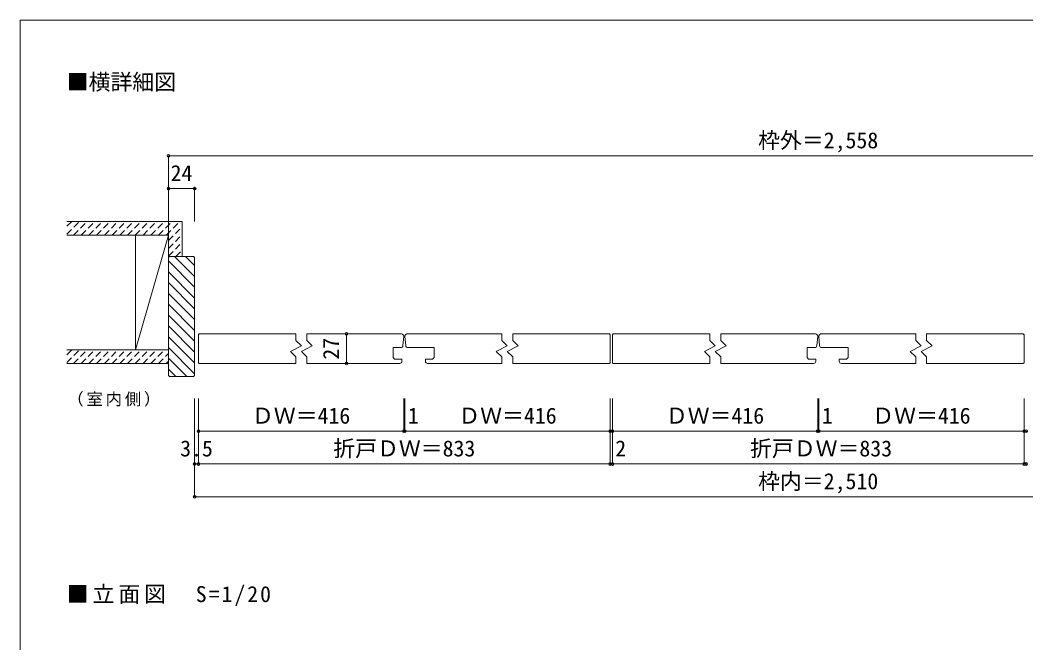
# Model space of a CAD drawing. Units: millimetres on the paper, with parts at other scales. Extents: x -197 to 198, y -138 to 137.
# Drawn here: x -197.2 to -13.2, y 23 to 137 of the extents above; entities that cross this region are included whole.
import ezdxf
from ezdxf.enums import TextEntityAlignment as Align

# ---------------------------------------------------------------- set-up
doc = ezdxf.new("R2010")
doc.units = ezdxf.units.MM
doc.header["$PDMODE"] = 32
doc.header["$PDSIZE"] = 0.5
doc.linetypes.add('DASHED1', pattern=[1.8, 1.2, -0.6])
for name, color, linetype, lineweight in [('0-3_仕上げ', 2, 'Continuous', 9), ('0-4_枠', 3, 'Continuous', 9), ('0-6_扉', 6, 'Continuous', 9), ('0-A_文字', 7, 'Continuous', 9), ('0-B_寸法', 7, 'Continuous', 9), ('0-C_ハッチ', 4, 'DASHED1', 9), ('F-0_補助線', 7, 'Continuous', 9)]:
    doc.layers.add(name, color=color, linetype=linetype, lineweight=lineweight)
doc.styles.add('ＭＳ ゴシック', font='')
doc.styles.get('ＭＳ ゴシック').set_extended_font_data('MS Gothic')

msp = doc.modelspace()

# ---------------------------------------------------------------- linework, layer by layer
at = {"layer": '0-3_仕上げ'}
for p, q in [((-188.667, 100.15), (-167.568, 100.15)), ((-170.068, 74.15), (-170.068, 100.15)), ((-167.568, 93.75), (-167.568, 100.15)), ((-188.667, 97.65), (-170.068, 97.65)), ((-176.068, 76.65), (-176.068, 97.65)), ((-188.667, 76.65), (-170.068, 76.65)), ((-188.667, 74.15), (-170.068, 74.15))]:
    msp.add_line(p, q, dxfattribs=at)
at = {"layer": '0-3_仕上げ', "color": 7}
msp.add_line((-170.068, 97.65), (-176.068, 76.65), dxfattribs=at)
at = {"layer": '0-4_枠'}
for p, q in [((-169.868, 93.75), (-170.068, 93.55)), ((-169.868, 93.75), (-165.468, 93.75)), ((-165.268, 93.55), (-165.468, 93.75)), ((-165.268, 93.55), (-165.268, 71.95)), ((-165.268, 71.95), (-165.468, 71.75)), ((-169.868, 71.75), (-165.468, 71.75))]:
    msp.add_line(p, q, dxfattribs=at)
msp.add_lwpolyline([(-169.868, 71.75), (-170.068, 71.95), (-170.068, 93.55)], dxfattribs=at)
at = {"layer": '0-6_扉'}
for p, q in [((-164.568, 79.409), (-164.427, 79.55)), ((-164.568, 79.409), (-164.427, 79.55)), ((-164.568, 79.409), (-164.427, 79.55)), ((-164.568, 79.409), (-164.427, 79.55)), ((-164.568, 79.409), (-164.427, 79.55)), ((-164.568, 79.409), (-164.427, 79.55)), ((-164.568, 79.409), (-164.427, 79.55)), ((-164.568, 79.409), (-164.427, 79.55)), ((-164.568, 79.409), (-164.568, 74.291)), ((-164.568, 79.409), (-164.568, 74.291)), ((-164.568, 79.409), (-164.568, 74.291)), ((-164.568, 79.409), (-164.568, 74.291)), ((-164.427, 79.55), (-146.735, 79.55)), ((-144.735, 79.55), (-127.403, 79.55)), ((-109.068, 79.55), (-126.52, 79.55)), ((-89.376, 79.55), (-107.068, 79.55)), ((-89.235, 79.409), (-89.376, 79.55)), ((-89.235, 79.409), (-89.376, 79.55)), ((-89.235, 79.409), (-89.376, 79.55)), ((-89.235, 79.409), (-89.376, 79.55)), ((-89.235, 79.409), (-89.376, 79.55)), ((-89.235, 79.409), (-89.376, 79.55)), ((-89.235, 79.409), (-89.376, 79.55)), ((-89.235, 79.409), (-89.376, 79.55)), ((-88.835, 79.409), (-88.693, 79.55)), ((-88.835, 79.409), (-88.693, 79.55)), ((-88.835, 79.409), (-88.693, 79.55)), ((-88.835, 79.409), (-88.693, 79.55)), ((-88.835, 79.409), (-88.693, 79.55)), ((-88.835, 79.409), (-88.693, 79.55)), ((-88.835, 79.409), (-88.693, 79.55)), ((-88.835, 79.409), (-88.693, 79.55)), ((-88.835, 79.409), (-88.835, 74.291)), ((-88.835, 79.409), (-88.835, 74.291)), ((-88.835, 79.409), (-88.835, 74.291)), ((-88.835, 79.409), (-88.835, 74.291)), ((-88.693, 79.55), (-71.001, 79.55)), ((-69.001, 79.55), (-51.67, 79.55)), ((-33.335, 79.55), (-50.787, 79.55)), ((-13.643, 79.55), (-31.335, 79.55)), ((-13.501, 79.409), (-13.643, 79.55)), ((-13.501, 79.409), (-13.643, 79.55)), ((-13.501, 79.409), (-13.643, 79.55)), ((-13.501, 79.409), (-13.643, 79.55)), ((-13.501, 79.409), (-13.643, 79.55)), ((-13.501, 79.409), (-13.643, 79.55)), ((-13.501, 79.409), (-13.643, 79.55)), ((-13.501, 79.409), (-13.643, 79.55)), ((-127.153, 77.415), (-127.004, 79.115)), ((-126.653, 77.415), (-126.801, 79.115)), ((-51.42, 77.415), (-51.271, 79.115)), ((-50.919, 77.415), (-51.068, 79.115)), ((-128.953, 75.233), (-128.953, 77.05)), ((-127.552, 77.05), (-128.953, 77.05)), ((-126.254, 77.05), (-121.453, 77.05)), ((-121.453, 75.233), (-121.453, 77.047)), ((-53.22, 75.233), (-53.22, 77.05)), ((-51.818, 77.05), (-53.22, 77.05)), ((-50.521, 77.05), (-45.72, 77.05)), ((-45.72, 75.233), (-45.72, 77.047)), ((-164.568, 74.291), (-164.427, 74.15)), ((-164.568, 74.291), (-164.427, 74.15)), ((-164.568, 74.291), (-164.427, 74.15)), ((-164.568, 74.291), (-164.427, 74.15)), ((-164.568, 74.291), (-164.427, 74.15)), ((-164.568, 74.291), (-164.427, 74.15)), ((-164.568, 74.291), (-164.427, 74.15)), ((-164.568, 74.291), (-164.427, 74.15)), ((-146.735, 74.15), (-164.427, 74.15)), ((-127.753, 74.15), (-144.735, 74.15)), ((-127.353, 74.95), (-127.353, 74.55)), ((-127.353, 74.95), (-127.353, 74.55)), ((-127.353, 74.55), (-127.353, 74.578)), ((-121.736, 74.95), (-123.053, 74.95)), ((-123.053, 74.55), (-123.053, 74.95)), ((-109.068, 74.15), (-122.653, 74.15)), ((-121.736, 74.95), (-121.453, 75.233)), ((-89.376, 74.15), (-107.068, 74.15)), ((-88.835, 74.291), (-88.693, 74.15)), ((-88.835, 74.291), (-88.693, 74.15)), ((-88.835, 74.291), (-88.693, 74.15)), ((-88.835, 74.291), (-88.693, 74.15)), ((-88.835, 74.291), (-88.693, 74.15)), ((-88.835, 74.291), (-88.693, 74.15)), ((-88.835, 74.291), (-88.693, 74.15)), ((-88.835, 74.291), (-88.693, 74.15)), ((-71.001, 74.15), (-88.693, 74.15)), ((-52.02, 74.15), (-69.001, 74.15)), ((-51.62, 74.95), (-51.62, 74.55)), ((-51.62, 74.95), (-51.62, 74.55)), ((-51.62, 74.55), (-51.62, 74.578)), ((-46.002, 74.95), (-47.32, 74.95)), ((-47.32, 74.55), (-47.32, 74.95)), ((-33.335, 74.15), (-46.92, 74.15)), ((-46.002, 74.95), (-45.72, 75.233)), ((-13.643, 74.15), (-31.335, 74.15))]:
    msp.add_line(p, q, dxfattribs=at)
at = {"layer": '0-6_扉', "color": 2}
for p, q in [((-146.735, 78.35), (-146.735, 79.55)), ((-144.735, 78.35), (-144.735, 79.55)), ((-109.068, 78.35), (-109.068, 79.55)), ((-107.068, 78.35), (-107.068, 79.55)), ((-71.001, 78.35), (-71.001, 79.55)), ((-69.001, 78.35), (-69.001, 79.55)), ((-33.335, 78.35), (-33.335, 79.55)), ((-31.335, 78.35), (-31.335, 79.55)), ((-146.735, 74.15), (-146.735, 75.35)), ((-144.735, 74.15), (-144.735, 75.35)), ((-109.068, 74.15), (-109.068, 75.35)), ((-107.068, 74.15), (-107.068, 75.35)), ((-71.001, 74.15), (-71.001, 75.35)), ((-69.001, 74.15), (-69.001, 75.35)), ((-33.335, 74.15), (-33.335, 75.35)), ((-31.335, 74.15), (-31.335, 75.35))]:
    msp.add_line(p, q, dxfattribs=at)
at = {"layer": '0-6_扉'}
for points in [[(-89.235, 79.409), (-89.235, 74.291), (-89.376, 74.15)], [(-13.501, 79.409), (-13.501, 74.291), (-13.643, 74.15)], [(-128.953, 75.233), (-128.67, 74.95), (-127.353, 74.95)], [(-53.22, 75.233), (-52.937, 74.95), (-51.62, 74.95)]]:
    msp.add_lwpolyline(points, dxfattribs=at)
at = {"layer": '0-6_扉', "color": 2}
for points in [[(-146.735, 75.35), (-147.735, 76.35), (-145.735, 77.35), (-146.735, 78.35)], [(-144.735, 75.35), (-145.735, 76.35), (-143.735, 77.35), (-144.735, 78.35)], [(-109.068, 75.35), (-110.068, 76.35), (-108.068, 77.35), (-109.068, 78.35)], [(-107.068, 75.35), (-108.068, 76.35), (-106.068, 77.35), (-107.068, 78.35)], [(-71.001, 75.35), (-72.001, 76.35), (-70.001, 77.35), (-71.001, 78.35)], [(-69.001, 75.35), (-70.001, 76.35), (-68.001, 77.35), (-69.001, 78.35)], [(-33.335, 75.35), (-34.335, 76.35), (-32.335, 77.35), (-33.335, 78.35)], [(-31.335, 75.35), (-32.335, 76.35), (-30.335, 77.35), (-31.335, 78.35)]]:
    msp.add_lwpolyline(points, dxfattribs=at)
at = {"layer": '0-6_扉'}
for centre, start, end in [((-127.403, 79.15), 355, 90), ((-127.403, 79.15), 355, 90), ((-126.403, 79.15), 90, 185), ((-51.67, 79.15), 355, 90), ((-51.67, 79.15), 355, 90), ((-50.67, 79.15), 90, 185), ((-127.552, 77.45), 270, 355), ((-126.254, 77.45), 185, 270), ((-51.818, 77.45), 270, 355), ((-50.521, 77.45), 185, 270), ((-127.753, 74.55), 270, 0), ((-127.753, 74.55), 270, 0), ((-122.653, 74.55), 180, 270), ((-52.02, 74.55), 270, 0), ((-52.02, 74.55), 270, 0), ((-46.92, 74.55), 180, 270)]:
    msp.add_arc(centre, 0.4, start, end, dxfattribs=at)
at = {"layer": '0-B_寸法', "color": 4}
for p, q in [((-170.068, 112.15), (67.732, 112.15)), ((-170.068, 112.15), (-170.068, 100.15)), ((-170.068, 106.15), (-165.268, 106.15)), ((-170.068, 106.15), (-170.068, 100.15)), ((-165.268, 106.15), (-165.268, 100.15)), ((-137.467, 79.55), (-137.467, 74.15)), ((-165.268, 55.75), (-165.268, 67.75)), ((-164.568, 61.75), (-164.568, 67.75)), ((-127.004, 61.75), (-127.004, 67.75)), ((-126.801, 61.75), (-126.801, 67.75)), ((-89.235, 61.75), (-89.235, 67.75)), ((-88.835, 61.75), (-88.835, 67.75)), ((-51.271, 61.75), (-51.271, 67.75)), ((-51.068, 61.75), (-51.068, 67.75)), ((-51.068, 61.75), (-51.068, 67.75)), ((-13.501, 61.75), (-13.501, 67.75)), ((-164.568, 61.75), (-127.004, 61.75)), ((-164.568, 55.75), (-164.568, 61.75)), ((-127.004, 61.75), (-126.801, 61.75)), ((-126.801, 61.75), (-89.235, 61.75)), ((-89.235, 55.75), (-89.235, 61.75)), ((-88.835, 61.75), (-51.271, 61.75)), ((-88.835, 55.75), (-88.835, 61.75)), ((-51.271, 61.75), (-51.068, 61.75)), ((-13.501, 61.75), (-51.068, 61.75)), ((-13.501, 55.75), (-13.501, 61.75)), ((-165.268, 55.75), (-164.568, 55.75)), ((-165.268, 49.75), (-165.268, 55.75)), ((-164.568, 55.75), (-89.235, 55.75)), ((-89.235, 55.75), (-88.835, 55.75)), ((-88.835, 55.75), (-13.501, 55.75)), ((-13.501, 55.75), (-13.101, 55.75)), ((-165.268, 49.75), (62.932, 49.75))]:
    msp.add_line(p, q, dxfattribs=at)
at = {"layer": '0-B_寸法'}
for p in [(-170.068, 112.15), (-170.068, 106.15), (-165.268, 106.15), (-137.467, 79.55), (-137.467, 74.15), (-164.568, 61.75), (-127.004, 61.75), (-126.801, 61.75), (-89.235, 61.75), (-88.835, 61.75), (-51.271, 61.75), (-51.068, 61.75), (-13.501, 61.75), (-13.101, 61.75), (-165.268, 55.75), (-164.568, 55.75), (-89.235, 55.75), (-88.835, 55.75), (-13.501, 55.75), (-13.101, 55.75), (-165.268, 49.75)]:
    msp.add_point(p, dxfattribs=at)
at = {"layer": '0-C_ハッチ'}
for p, q in [((-188.667, 97.837), (-186.353, 100.15)), ((-188.667, 99.251), (-187.768, 100.15)), ((-187.439, 97.65), (-184.939, 100.15)), ((-186.025, 97.65), (-183.525, 100.15)), ((-184.611, 97.65), (-182.111, 100.15)), ((-183.197, 97.65), (-180.697, 100.15)), ((-181.782, 97.65), (-179.282, 100.15)), ((-180.368, 97.65), (-177.868, 100.15)), ((-178.954, 97.65), (-176.454, 100.15)), ((-177.54, 97.65), (-175.04, 100.15)), ((-176.126, 97.65), (-173.626, 100.15)), ((-174.711, 97.65), (-172.211, 100.15)), ((-173.297, 97.65), (-170.797, 100.15)), ((-171.883, 97.65), (-169.383, 100.15)), ((-170.469, 97.65), (-167.969, 100.15)), ((-170.068, 96.636), (-167.568, 99.136)), ((-170.068, 95.222), (-167.568, 97.722)), ((-170.068, 93.808), (-167.568, 96.308)), ((-168.712, 93.75), (-167.568, 94.894)), ((-188.667, 74.337), (-186.353, 76.65)), ((-188.667, 75.751), (-187.768, 76.65)), ((-187.439, 74.15), (-184.939, 76.65)), ((-186.025, 74.15), (-183.525, 76.65)), ((-184.611, 74.15), (-182.111, 76.65)), ((-183.197, 74.15), (-180.697, 76.65)), ((-181.782, 74.15), (-179.282, 76.65)), ((-180.368, 74.15), (-177.868, 76.65)), ((-178.954, 74.15), (-176.454, 76.65)), ((-177.54, 74.15), (-175.04, 76.65)), ((-176.126, 74.15), (-173.626, 76.65)), ((-174.711, 74.15), (-172.211, 76.65)), ((-173.297, 74.15), (-170.797, 76.65)), ((-171.883, 74.15), (-170.068, 75.965)), ((-170.469, 74.15), (-170.068, 74.551))]:
    msp.add_line(p, q, dxfattribs=at)
at = {"layer": '0-C_ハッチ', "linetype": 'Continuous'}
for p, q in [((-170.068, 92.912), (-165.268, 88.112)), ((-168.926, 93.75), (-165.268, 90.092)), ((-166.946, 93.75), (-165.268, 92.072)), ((-170.068, 90.932), (-165.268, 86.132)), ((-170.068, 88.952), (-165.268, 84.152)), ((-170.068, 86.973), (-165.268, 82.173)), ((-170.068, 84.993), (-165.268, 80.193)), ((-170.068, 83.013), (-165.268, 78.213)), ((-170.068, 83.013), (-165.268, 78.213)), ((-170.068, 81.033), (-165.268, 76.233)), ((-170.068, 81.033), (-165.268, 76.233)), ((-170.068, 79.053), (-165.268, 74.253)), ((-170.068, 77.073), (-165.268, 72.273)), ((-170.068, 75.093), (-166.725, 71.75)), ((-170.068, 73.113), (-168.705, 71.75))]:
    msp.add_line(p, q, dxfattribs=at)
at = {"layer": 'F-0_補助線', "color": 3, "lineweight": 18}
msp.add_lwpolyline([(-197.2, 137), (197.8, 137), (197.8, -138), (-197.2, -138)], close=True, dxfattribs=at)

# ---------------------------------------------------------------- texts
at = {"layer": '0-A_文字', "style": 'ＭＳ ゴシック'}
msp.add_text('■横詳細図', height=2.933, dxfattribs=at).set_placement((-188.667, 123.333), align=Align.BOTTOM_LEFT)
at = {"layer": '0-A_文字', "attachment_point": 7, "style": 'ＭＳ ゴシック'}
for s, insert, char_height in [('\\T1.17;（室内側）', (-188.567, 66.25), 2.199), ('\\T1.18;■立面図\u3000S=1/20', (-188.667, 29.75), 2.933)]:
    msp.add_mtext(s, dxfattribs=dict(at, insert=insert, char_height=char_height))
at = {"layer": '0-B_寸法', "style": 'ＭＳ ゴシック'}
for s, p in [('枠外＝2,558', (-62.168, 112.65)), ('24', (-169.668, 106.65)), ('ＤＷ＝416', (-154.786, 62.25)), ('1', (-126.251, 62.25)), ('ＤＷ＝416', (-117.02, 62.25)), ('ＤＷ＝416', (-79.053, 62.25)), ('1', (-50.518, 62.25)), ('ＤＷ＝416', (-41.286, 62.25)), ('3.5', (-167.918, 56.25)), ('折戸ＤＷ＝833', (-139.901, 56.25)), ('2', (-88.31, 56.25)), ('折戸ＤＷ＝833', (-63.644, 56.25)), ('枠内＝2,510', (-62.168, 50.25))]:
    msp.add_text(s, height=2.933, dxfattribs=at).set_placement(p, align=Align.BOTTOM_LEFT)
msp.add_text('27', height=2.933, rotation=90, dxfattribs=at).set_placement((-137.967, 74.85), align=Align.BOTTOM_LEFT)

doc.saveas('drawing.dxf')
